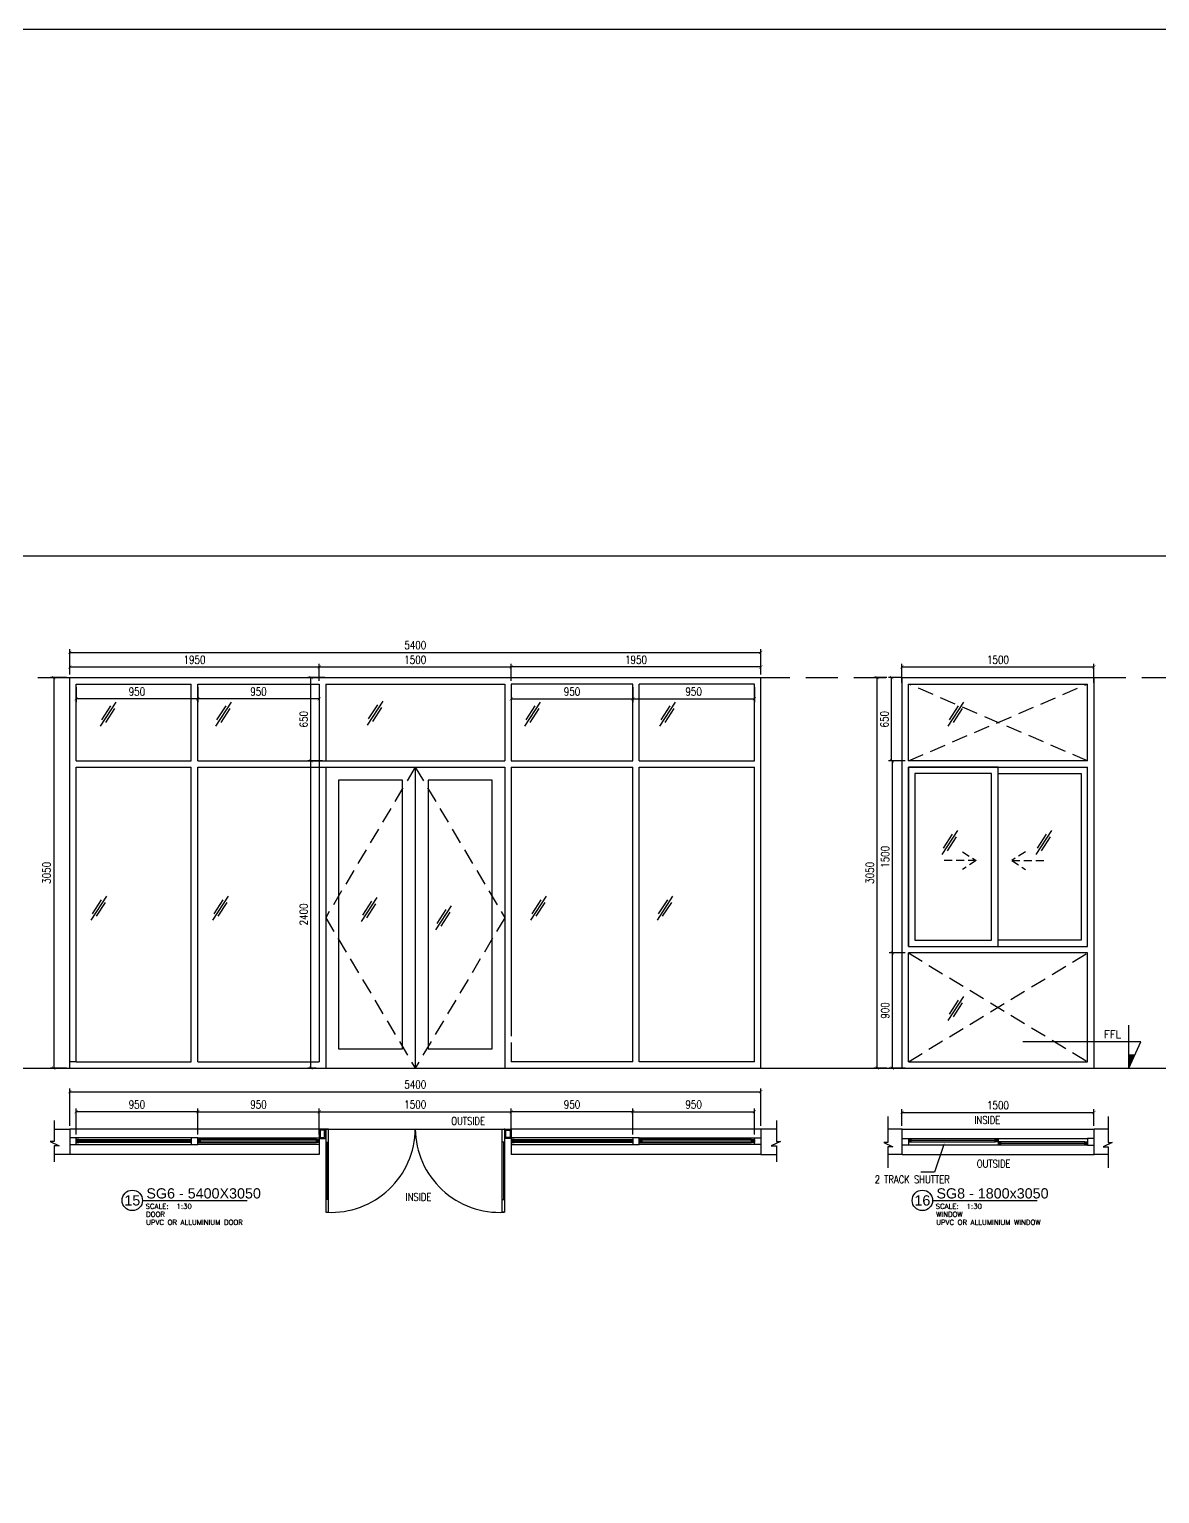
# Model space of a CAD drawing. Extents: x -32840 to 422982, y 280745 to 888746.
# Drawn here: x 387081 to 395914, y 414700 to 426137 of the extents above; entities that cross this region are included whole.
import ezdxf
from ezdxf import colors
from ezdxf.entities.mleader import LeaderData, LeaderLine
from ezdxf.enums import TextEntityAlignment as Align
from ezdxf.math import Vec2, Vec3

# ---------------------------------------------------------------- set-up
doc = ezdxf.new("R2010")
doc.units = 0
doc.header["$LTSCALE"] = 1000
doc.header["$PDMODE"] = 3
for name, pattern in [('CONTINOUS', [0]), ('HIDDEN', [0.375, 0.25, -0.125]), ('HIDDEN2', [0.1875, 0.125, -0.0625])]:
    doc.linetypes.add(name, pattern=pattern)
doc.layers.get('Defpoints').update_dxf_attribs({"linetype": 'HIDDEN'})
for name, color, linetype in [('A-Dim det', 3, 'Continuous'), ('A-DOOR', 1, 'Continuous'), ('A-FL-Drop', 3, 'Continuous'), ('A-Frame', 32, 'Continuous'), ('A-Glass', 140, 'Continuous'), ('A-HAT', 8, 'Continuous'), ('A-HATCH', 8, 'Continuous'), ('A-RD', 6, 'Continuous'), ('A-Tag LVl', 2, 'Continuous'), ('A-WALL', 7, 'CONTINOUS'), ('a-win', 1, 'Continuous')]:
    doc.layers.add(name, color=color, linetype=linetype)
doc.styles.add('Arial', font='arial.ttf')
doc.styles.add('ROMANS', font='romans.shx', dxfattribs={"width": 0.8})
doc.styles.get("Standard").update_dxf_attribs({"font": 'arial.ttf'})
doc.dimstyles.new('A-Det', dxfattribs={"dimscale": 25, "dimtxt": 2.5, "dimasz": 1, "dimexe": 1, "dimexo": 1, "dimgap": 1, "dimtad": 1, "dimdec": 0, "dimlfac": -0.01, "dimzin": 3, "dimdsep": 46, "dimtxsty": 'ROMANS', "dimblk": 'ARCHTICK', "dimcen": 1, "dimclrd": 256, "dimclre": 256, "dimclrt": 6, "dimadec": 0, "dimazin": 0, "dimtfac": 1, "dimtdec": 0, "dimtix": 1, "dimtmove": 1, "dimatfit": 3, "dimfxl": 1, "dimfrac": 2, "dimtolj": 1, "dimtzin": 3, "dimarcsym": 0})

# ---------------------------------------------------------------- blocks, each defined once
blk = doc.blocks.new('1500 DOUBLE GLAZING')
for p, q in [((71, 550), (52, 550)), ((1429, 550), (1448, 550)), ((52, 102), (71, 102)), ((1448, 102), (1429, 102))]:
    blk.add_line(p, q)
at = {"color": 8}
for p, q in [((61, 102), (61, 550)), ((1438, 102), (1438, 550))]:
    blk.add_line(p, q, dxfattribs=at)
for points in [[(52, 650), (71, 650), (71, 2), (52, 2)], [(1448, 650), (1429, 650), (1429, 2), (1448, 2)], [(0, 75), (50, 75), (50, 0), (0, 0)], [(8, 67), (42, 67), (42, 8), (8, 8)], [(1500, 75), (1450, 75), (1450, 0), (1500, 0)], [(1492, 67), (1458, 67), (1458, 8), (1492, 8)]]:
    blk.add_lwpolyline(points, close=True)
for centre in [(52, 0), (1448, 0)]:
    blk.add_circle(centre, 2.5)
for centre, radius, start, end in [((92, -7), 658, 0.6017, 93.477), ((1407, -6), 657, 87.2266, 179.4782)]:
    blk.add_arc(centre, radius, start, end, dxfattribs=at)
at = {"layer": 'A-FL-Drop'}
blk.add_line((1500, 0), (0, 0), dxfattribs=at)
blk = doc.blocks.new('_ArchTick')
at = {"color": 0, "linetype": 'ByBlock', "const_width": 0.15}
blk.add_lwpolyline([(-0.5, -0.5), (0.5, 0.5)], dxfattribs=at)
blk = doc.blocks.new('*D325')
at = {"layer": 'A-Dim det', "lineweight": -2, "transparency": 16777216}
for p, q in [((387397, 421099), (387397, 421182)), ((387397, 421157), (389347, 421157)), ((389347, 421049), (389347, 421182))]:
    blk.add_line(p, q, dxfattribs=at)
at = {"layer": 'Defpoints', "color": 0, "transparency": 16777216}
for p in [(389347, 421157), (387397, 421074), (389347, 421024)]:
    blk.add_point(p, dxfattribs=at)
at = {"layer": 'A-Dim det', "lineweight": -2, "transparency": 16777216, "xscale": 25, "yscale": 25, "zscale": 25, "rotation": 180}
blk.add_blockref('_ArchTick', (387397, 421157), dxfattribs=at)
at = {"layer": 'A-Dim det', "lineweight": -2, "transparency": 16777216, "xscale": 25, "yscale": 25, "zscale": 25}
blk.add_blockref('_ArchTick', (389347, 421157), dxfattribs=at)
at = {"layer": 'A-Dim det', "color": 6, "transparency": 16777216, "insert": (388372, 421213), "char_height": 62.5, "attachment_point": 5, "style": 'ROMANS'}
blk.add_mtext('\\A1;1950', dxfattribs=at)
blk = doc.blocks.new('*D326')
at = {"layer": 'A-Dim det', "lineweight": -2, "transparency": 16777216}
for p, q in [((389347, 421049), (389347, 421182)), ((389347, 421157), (390847, 421157)), ((390847, 421049), (390847, 421182))]:
    blk.add_line(p, q, dxfattribs=at)
at = {"layer": 'Defpoints', "color": 0, "transparency": 16777216}
for p in [(390847, 421157), (389347, 421024), (390847, 421024)]:
    blk.add_point(p, dxfattribs=at)
at = {"layer": 'A-Dim det', "lineweight": -2, "transparency": 16777216, "xscale": 25, "yscale": 25, "zscale": 25, "rotation": 180}
blk.add_blockref('_ArchTick', (389347, 421157), dxfattribs=at)
at = {"layer": 'A-Dim det', "lineweight": -2, "transparency": 16777216, "xscale": 25, "yscale": 25, "zscale": 25}
blk.add_blockref('_ArchTick', (390847, 421157), dxfattribs=at)
at = {"layer": 'A-Dim det', "color": 6, "transparency": 16777216, "insert": (390097, 421213), "char_height": 62.5, "attachment_point": 5, "style": 'ROMANS'}
blk.add_mtext('\\A1;1500', dxfattribs=at)
blk = doc.blocks.new('*D327')
at = {"layer": 'A-Dim det', "lineweight": -2, "transparency": 16777216}
for p, q in [((389372, 420424), (389257, 420424)), ((389282, 418024), (389282, 420424)), ((389322, 418024), (389257, 418024))]:
    blk.add_line(p, q, dxfattribs=at)
at = {"layer": 'Defpoints', "color": 0, "transparency": 16777216}
for p in [(389282, 420424), (389397, 420424), (389347, 418024)]:
    blk.add_point(p, dxfattribs=at)
at = {"layer": 'A-Dim det', "lineweight": -2, "transparency": 16777216, "xscale": 25, "yscale": 25, "zscale": 25}
for p, rotation in [((389282, 420424), 90), ((389282, 418024), 270)]:
    blk.add_blockref('_ArchTick', p, dxfattribs=dict(at, rotation=rotation))
at = {"layer": 'A-Dim det', "color": 6, "transparency": 16777216, "insert": (389225, 419224), "char_height": 62.5, "attachment_point": 5, "rotation": 90, "style": 'ROMANS'}
blk.add_mtext('\\A1;2400', dxfattribs=at)
blk = doc.blocks.new('*D328')
at = {"layer": 'A-Dim det', "lineweight": -2, "transparency": 16777216}
for p, q in [((387397, 421099), (387397, 421296)), ((387397, 421271), (392797, 421271)), ((392797, 421099), (392797, 421296))]:
    blk.add_line(p, q, dxfattribs=at)
at = {"layer": 'Defpoints', "color": 0, "transparency": 16777216}
for p in [(392797, 421271), (387397, 421074), (392797, 421074)]:
    blk.add_point(p, dxfattribs=at)
at = {"layer": 'A-Dim det', "lineweight": -2, "transparency": 16777216, "xscale": 25, "yscale": 25, "zscale": 25, "rotation": 180}
blk.add_blockref('_ArchTick', (387397, 421271), dxfattribs=at)
at = {"layer": 'A-Dim det', "lineweight": -2, "transparency": 16777216, "xscale": 25, "yscale": 25, "zscale": 25}
blk.add_blockref('_ArchTick', (392797, 421271), dxfattribs=at)
at = {"layer": 'A-Dim det', "color": 6, "transparency": 16777216, "insert": (390097, 421327), "char_height": 62.5, "attachment_point": 5, "style": 'ROMANS'}
blk.add_mtext('\\A1;5400', dxfattribs=at)
blk = doc.blocks.new('*D329')
at = {"layer": 'A-Dim det', "lineweight": -2, "transparency": 16777216}
for p, q in [((389347, 417520), (389347, 417708)), ((389347, 417683), (390847, 417683)), ((390847, 417520), (390847, 417708))]:
    blk.add_line(p, q, dxfattribs=at)
at = {"layer": 'Defpoints', "color": 0, "transparency": 16777216}
for p in [(390847, 417683), (389347, 417495), (390847, 417495)]:
    blk.add_point(p, dxfattribs=at)
at = {"layer": 'A-Dim det', "lineweight": -2, "transparency": 16777216, "xscale": 25, "yscale": 25, "zscale": 25, "rotation": 180}
blk.add_blockref('_ArchTick', (389347, 417683), dxfattribs=at)
at = {"layer": 'A-Dim det', "lineweight": -2, "transparency": 16777216, "xscale": 25, "yscale": 25, "zscale": 25}
blk.add_blockref('_ArchTick', (390847, 417683), dxfattribs=at)
at = {"layer": 'A-Dim det', "color": 6, "transparency": 16777216, "insert": (390097, 417740), "char_height": 62.5, "attachment_point": 5, "style": 'ROMANS'}
blk.add_mtext('\\A1;1500', dxfattribs=at)
blk = doc.blocks.new('*D330')
at = {"layer": 'A-Dim det', "lineweight": -2, "transparency": 16777216}
for p, q in [((387397, 417573), (387397, 417865)), ((387397, 417840), (392797, 417840)), ((392797, 417573), (392797, 417865))]:
    blk.add_line(p, q, dxfattribs=at)
at = {"layer": 'Defpoints', "color": 0, "transparency": 16777216}
for p in [(392797, 417840), (387397, 417548), (392797, 417548)]:
    blk.add_point(p, dxfattribs=at)
at = {"layer": 'A-Dim det', "lineweight": -2, "transparency": 16777216, "xscale": 25, "yscale": 25, "zscale": 25, "rotation": 180}
blk.add_blockref('_ArchTick', (387397, 417840), dxfattribs=at)
at = {"layer": 'A-Dim det', "lineweight": -2, "transparency": 16777216, "xscale": 25, "yscale": 25, "zscale": 25}
blk.add_blockref('_ArchTick', (392797, 417840), dxfattribs=at)
at = {"layer": 'A-Dim det', "color": 6, "transparency": 16777216, "insert": (390097, 417896), "char_height": 62.5, "attachment_point": 5, "style": 'ROMANS'}
blk.add_mtext('\\A1;5400', dxfattribs=at)
blk = doc.blocks.new('TAG-LABEL')
at = {"linetype": 'Continuous'}
blk.add_line((-65.32, 0), (-24.49, 0), dxfattribs=at)
blk.add_circle((-69.32, 0), 4, dxfattribs=at)
at = {"color": 6, "style": 'ROMANS'}
blk.add_text('SCALE:', height=2, dxfattribs=at).set_placement((-64.13, -3.31))
at = {"color": 6, "style": 'Arial'}
blk.add_attdef('88', text='', height=4, dxfattribs=at).set_placement((-69.32, 0), align=Align.MIDDLE_CENTER)
at = {"color": 6}
for tag, p, height, style in [('LABELNAME', (-63.82, 0.75), 4, 'Arial'), ('DES.LINE.01', (-63.94, -6.44), 2, 'ROMANS'), ('SCALE', (-52.05, -3.31), 2, 'ROMANS'), ('DES.LINE.02', (-63.94, -9.56), 2, 'ROMANS')]:
    blk.add_attdef(tag, p, '', height=height, dxfattribs=dict(at, style=style))
blk = doc.blocks.new('*D331')
at = {"layer": 'A-Dim det', "lineweight": -2, "transparency": 16777216}
for p, q in [((387372, 421074), (387247, 421074)), ((387272, 421074), (387272, 418024)), ((387372, 418024), (387247, 418024))]:
    blk.add_line(p, q, dxfattribs=at)
at = {"layer": 'Defpoints', "color": 0, "transparency": 16777216}
for p in [(387397, 421074), (387272, 418024), (387397, 418024)]:
    blk.add_point(p, dxfattribs=at)
at = {"layer": 'A-Dim det', "lineweight": -2, "transparency": 16777216, "xscale": 25, "yscale": 25, "zscale": 25}
for p, rotation in [((387272, 421074), 90), ((387272, 418024), 270)]:
    blk.add_blockref('_ArchTick', p, dxfattribs=dict(at, rotation=rotation))
at = {"layer": 'A-Dim det', "color": 6, "transparency": 16777216, "insert": (387216, 419549), "char_height": 62.5, "attachment_point": 5, "rotation": 90, "style": 'ROMANS'}
blk.add_mtext('\\A1;3050', dxfattribs=at)
blk = doc.blocks.new('*D332')
at = {"layer": 'A-Dim det', "lineweight": -2, "transparency": 16777216}
for p, q in [((389391, 421074), (389257, 421074)), ((389282, 420424), (389282, 421074)), ((389372, 420424), (389257, 420424))]:
    blk.add_line(p, q, dxfattribs=at)
at = {"layer": 'Defpoints', "color": 0, "transparency": 16777216}
for p in [(389282, 421074), (389416, 421074), (389397, 420424)]:
    blk.add_point(p, dxfattribs=at)
at = {"layer": 'A-Dim det', "lineweight": -2, "transparency": 16777216, "xscale": 25, "yscale": 25, "zscale": 25}
for p, rotation in [((389282, 421074), 90), ((389282, 420424), 270)]:
    blk.add_blockref('_ArchTick', p, dxfattribs=dict(at, rotation=rotation))
at = {"layer": 'A-Dim det', "color": 6, "transparency": 16777216, "insert": (389225, 420749), "char_height": 62.5, "attachment_point": 5, "rotation": 90, "style": 'ROMANS'}
blk.add_mtext('\\A1;650', dxfattribs=at)
blk = doc.blocks.new('GLAZ')
for p, q in [((203, 312), (0, 0)), ((135, 264), (16, 82)), ((187, 230), (69, 48))]:
    blk.add_line(p, q)
blk = doc.blocks.new('*D324')
at = {"layer": 'A-Dim det', "lineweight": -2, "transparency": 16777216}
for p, q in [((391797, 417506), (391797, 417708)), ((391797, 417683), (392747, 417683)), ((392747, 417506), (392747, 417708))]:
    blk.add_line(p, q, dxfattribs=at)
at = {"layer": 'Defpoints', "color": 0, "transparency": 16777216}
for p in [(392747, 417683), (391797, 417481), (392747, 417481)]:
    blk.add_point(p, dxfattribs=at)
at = {"layer": 'A-Dim det', "lineweight": -2, "transparency": 16777216, "xscale": 25, "yscale": 25, "zscale": 25, "rotation": 180}
blk.add_blockref('_ArchTick', (391797, 417683), dxfattribs=at)
at = {"layer": 'A-Dim det', "lineweight": -2, "transparency": 16777216, "xscale": 25, "yscale": 25, "zscale": 25}
blk.add_blockref('_ArchTick', (392747, 417683), dxfattribs=at)
at = {"layer": 'A-Dim det', "color": 6, "transparency": 16777216, "insert": (392272, 417740), "char_height": 62.5, "attachment_point": 5, "style": 'ROMANS'}
blk.add_mtext('\\A1;950', dxfattribs=at)
blk = doc.blocks.new('*D323')
at = {"layer": 'A-Dim det', "lineweight": -2, "transparency": 16777216}
for p, q in [((387447, 417506), (387447, 417708)), ((388397, 417683), (387447, 417683)), ((388397, 417506), (388397, 417708))]:
    blk.add_line(p, q, dxfattribs=at)
at = {"layer": 'Defpoints', "color": 0, "transparency": 16777216}
for p in [(387447, 417683), (387447, 417481), (388397, 417481)]:
    blk.add_point(p, dxfattribs=at)
at = {"layer": 'A-Dim det', "lineweight": -2, "transparency": 16777216, "xscale": 25, "yscale": 25, "zscale": 25, "rotation": 180}
blk.add_blockref('_ArchTick', (387447, 417683), dxfattribs=at)
at = {"layer": 'A-Dim det', "lineweight": -2, "transparency": 16777216, "xscale": 25, "yscale": 25, "zscale": 25}
blk.add_blockref('_ArchTick', (388397, 417683), dxfattribs=at)
at = {"layer": 'A-Dim det', "color": 6, "transparency": 16777216, "insert": (387922, 417740), "char_height": 62.5, "attachment_point": 5, "style": 'ROMANS'}
blk.add_mtext('\\A1;950', dxfattribs=at)
blk = doc.blocks.new('*D318')
at = {"layer": 'A-Dim det', "lineweight": -2, "transparency": 16777216}
for p, q in [((388397, 417506), (388397, 417708)), ((388397, 417683), (389347, 417683)), ((389347, 417506), (389347, 417708))]:
    blk.add_line(p, q, dxfattribs=at)
at = {"layer": 'Defpoints', "color": 0, "transparency": 16777216}
for p in [(389347, 417683), (388397, 417481), (389347, 417481)]:
    blk.add_point(p, dxfattribs=at)
at = {"layer": 'A-Dim det', "lineweight": -2, "transparency": 16777216, "xscale": 25, "yscale": 25, "zscale": 25, "rotation": 180}
blk.add_blockref('_ArchTick', (388397, 417683), dxfattribs=at)
at = {"layer": 'A-Dim det', "lineweight": -2, "transparency": 16777216, "xscale": 25, "yscale": 25, "zscale": 25}
blk.add_blockref('_ArchTick', (389347, 417683), dxfattribs=at)
at = {"layer": 'A-Dim det', "color": 6, "transparency": 16777216, "insert": (388872, 417740), "char_height": 62.5, "attachment_point": 5, "style": 'ROMANS'}
blk.add_mtext('\\A1;950', dxfattribs=at)
blk = doc.blocks.new('*D319')
at = {"layer": 'A-Dim det', "lineweight": -2, "transparency": 16777216}
for p, q in [((390847, 417506), (390847, 417708)), ((391797, 417683), (390847, 417683)), ((391797, 417506), (391797, 417708))]:
    blk.add_line(p, q, dxfattribs=at)
at = {"layer": 'Defpoints', "color": 0, "transparency": 16777216}
for p in [(390847, 417683), (390847, 417481), (391797, 417481)]:
    blk.add_point(p, dxfattribs=at)
at = {"layer": 'A-Dim det', "lineweight": -2, "transparency": 16777216, "xscale": 25, "yscale": 25, "zscale": 25, "rotation": 180}
blk.add_blockref('_ArchTick', (390847, 417683), dxfattribs=at)
at = {"layer": 'A-Dim det', "lineweight": -2, "transparency": 16777216, "xscale": 25, "yscale": 25, "zscale": 25}
blk.add_blockref('_ArchTick', (391797, 417683), dxfattribs=at)
at = {"layer": 'A-Dim det', "color": 6, "transparency": 16777216, "insert": (391322, 417740), "char_height": 62.5, "attachment_point": 5, "style": 'ROMANS'}
blk.add_mtext('\\A1;950', dxfattribs=at)
blk = doc.blocks.new('*D316')
at = {"layer": 'A-Dim det', "lineweight": -2, "transparency": 16777216}
for p, q in [((388397, 420999), (388397, 420883)), ((389347, 420999), (389347, 420883)), ((389347, 420908), (388397, 420908))]:
    blk.add_line(p, q, dxfattribs=at)
at = {"layer": 'Defpoints', "color": 0, "transparency": 16777216}
for p in [(388397, 421024), (389347, 421024), (388397, 420908)]:
    blk.add_point(p, dxfattribs=at)
at = {"layer": 'A-Dim det', "lineweight": -2, "transparency": 16777216, "xscale": 25, "yscale": 25, "zscale": 25, "rotation": 180}
blk.add_blockref('_ArchTick', (388397, 420908), dxfattribs=at)
at = {"layer": 'A-Dim det', "lineweight": -2, "transparency": 16777216, "xscale": 25, "yscale": 25, "zscale": 25}
blk.add_blockref('_ArchTick', (389347, 420908), dxfattribs=at)
at = {"layer": 'A-Dim det', "color": 6, "transparency": 16777216, "insert": (388872, 420965), "char_height": 62.5, "attachment_point": 5, "style": 'ROMANS'}
blk.add_mtext('\\A1;950', dxfattribs=at)
blk = doc.blocks.new('*D317')
at = {"layer": 'A-Dim det', "lineweight": -2, "transparency": 16777216}
for p, q in [((387447, 420999), (387447, 420883)), ((388397, 420999), (388397, 420883)), ((388397, 420908), (387447, 420908))]:
    blk.add_line(p, q, dxfattribs=at)
at = {"layer": 'Defpoints', "color": 0, "transparency": 16777216}
for p in [(387447, 421024), (388397, 421024), (387447, 420908)]:
    blk.add_point(p, dxfattribs=at)
at = {"layer": 'A-Dim det', "lineweight": -2, "transparency": 16777216, "xscale": 25, "yscale": 25, "zscale": 25, "rotation": 180}
blk.add_blockref('_ArchTick', (387447, 420908), dxfattribs=at)
at = {"layer": 'A-Dim det', "lineweight": -2, "transparency": 16777216, "xscale": 25, "yscale": 25, "zscale": 25}
blk.add_blockref('_ArchTick', (388397, 420908), dxfattribs=at)
at = {"layer": 'A-Dim det', "color": 6, "transparency": 16777216, "insert": (387922, 420965), "char_height": 62.5, "attachment_point": 5, "style": 'ROMANS'}
blk.add_mtext('\\A1;950', dxfattribs=at)
blk = doc.blocks.new('*D322')
at = {"layer": 'A-Dim det', "lineweight": -2, "transparency": 16777216}
for p, q in [((390847, 421049), (390847, 421182)), ((392797, 421157), (390847, 421157)), ((392797, 421099), (392797, 421182))]:
    blk.add_line(p, q, dxfattribs=at)
at = {"layer": 'Defpoints', "color": 0, "transparency": 16777216}
for p in [(390847, 421157), (390847, 421024), (392797, 421074)]:
    blk.add_point(p, dxfattribs=at)
at = {"layer": 'A-Dim det', "lineweight": -2, "transparency": 16777216, "xscale": 25, "yscale": 25, "zscale": 25, "rotation": 180}
blk.add_blockref('_ArchTick', (390847, 421157), dxfattribs=at)
at = {"layer": 'A-Dim det', "lineweight": -2, "transparency": 16777216, "xscale": 25, "yscale": 25, "zscale": 25}
blk.add_blockref('_ArchTick', (392797, 421157), dxfattribs=at)
at = {"layer": 'A-Dim det', "color": 6, "transparency": 16777216, "insert": (391822, 421213), "char_height": 62.5, "attachment_point": 5, "style": 'ROMANS'}
blk.add_mtext('\\A1;1950', dxfattribs=at)
blk = doc.blocks.new('*D320')
at = {"layer": 'A-Dim det', "lineweight": -2, "transparency": 16777216}
for p, q in [((390847, 420999), (390847, 420883)), ((391797, 420999), (391797, 420883)), ((390847, 420908), (391797, 420908))]:
    blk.add_line(p, q, dxfattribs=at)
at = {"layer": 'Defpoints', "color": 0, "transparency": 16777216}
for p in [(390847, 421024), (391797, 421024), (391797, 420908)]:
    blk.add_point(p, dxfattribs=at)
at = {"layer": 'A-Dim det', "lineweight": -2, "transparency": 16777216, "xscale": 25, "yscale": 25, "zscale": 25, "rotation": 180}
blk.add_blockref('_ArchTick', (390847, 420908), dxfattribs=at)
at = {"layer": 'A-Dim det', "lineweight": -2, "transparency": 16777216, "xscale": 25, "yscale": 25, "zscale": 25}
blk.add_blockref('_ArchTick', (391797, 420908), dxfattribs=at)
at = {"layer": 'A-Dim det', "color": 6, "transparency": 16777216, "insert": (391322, 420965), "char_height": 62.5, "attachment_point": 5, "style": 'ROMANS'}
blk.add_mtext('\\A1;950', dxfattribs=at)
blk = doc.blocks.new('*D321')
at = {"layer": 'A-Dim det', "lineweight": -2, "transparency": 16777216}
for p, q in [((391797, 420999), (391797, 420883)), ((392747, 420999), (392747, 420883)), ((391797, 420908), (392747, 420908))]:
    blk.add_line(p, q, dxfattribs=at)
at = {"layer": 'Defpoints', "color": 0, "transparency": 16777216}
for p in [(391797, 421024), (392747, 421024), (392747, 420908)]:
    blk.add_point(p, dxfattribs=at)
at = {"layer": 'A-Dim det', "lineweight": -2, "transparency": 16777216, "xscale": 25, "yscale": 25, "zscale": 25, "rotation": 180}
blk.add_blockref('_ArchTick', (391797, 420908), dxfattribs=at)
at = {"layer": 'A-Dim det', "lineweight": -2, "transparency": 16777216, "xscale": 25, "yscale": 25, "zscale": 25}
blk.add_blockref('_ArchTick', (392747, 420908), dxfattribs=at)
at = {"layer": 'A-Dim det', "color": 6, "transparency": 16777216, "insert": (392272, 420965), "char_height": 62.5, "attachment_point": 5, "style": 'ROMANS'}
blk.add_mtext('\\A1;950', dxfattribs=at)
blk = doc.blocks.new('*D333')
at = {"layer": 'A-Dim det', "lineweight": -2, "transparency": 16777216}
for p, q in [((393900, 417573), (393900, 417703)), ((393900, 417678), (395400, 417678)), ((395400, 417573), (395400, 417703))]:
    blk.add_line(p, q, dxfattribs=at)
at = {"layer": 'Defpoints', "color": 0, "transparency": 16777216}
for p in [(395400, 417678), (393900, 417548), (395400, 417548)]:
    blk.add_point(p, dxfattribs=at)
at = {"layer": 'A-Dim det', "lineweight": -2, "transparency": 16777216, "xscale": 25, "yscale": 25, "zscale": 25, "rotation": 180}
blk.add_blockref('_ArchTick', (393900, 417678), dxfattribs=at)
at = {"layer": 'A-Dim det', "lineweight": -2, "transparency": 16777216, "xscale": 25, "yscale": 25, "zscale": 25}
blk.add_blockref('_ArchTick', (395400, 417678), dxfattribs=at)
at = {"layer": 'A-Dim det', "color": 6, "transparency": 16777216, "insert": (394650, 417734), "char_height": 62.5, "attachment_point": 5, "style": 'ROMANS'}
blk.add_mtext('\\A1;1500', dxfattribs=at)
blk = doc.blocks.new('*D334')
at = {"layer": 'A-Dim det', "lineweight": -2, "transparency": 16777216}
for p, q in [((393782, 421074), (393681, 421074)), ((393706, 418024), (393706, 421074)), ((393782, 418024), (393681, 418024))]:
    blk.add_line(p, q, dxfattribs=at)
at = {"layer": 'Defpoints', "color": 0, "transparency": 16777216}
for p in [(393706, 421074), (393807, 421074), (393807, 418024)]:
    blk.add_point(p, dxfattribs=at)
at = {"layer": 'A-Dim det', "lineweight": -2, "transparency": 16777216, "xscale": 25, "yscale": 25, "zscale": 25}
for p, rotation in [((393706, 421074), 90), ((393706, 418024), 270)]:
    blk.add_blockref('_ArchTick', p, dxfattribs=dict(at, rotation=rotation))
at = {"layer": 'A-Dim det', "color": 6, "transparency": 16777216, "insert": (393649, 419549), "char_height": 62.5, "attachment_point": 5, "rotation": 90, "style": 'ROMANS'}
blk.add_mtext('\\A1;3050', dxfattribs=at)
blk = doc.blocks.new('*D335')
at = {"layer": 'A-Dim det', "lineweight": -2, "transparency": 16777216}
for p, q in [((393924, 418924), (393800, 418924)), ((393825, 418024), (393825, 418924)), ((393924, 418024), (393800, 418024))]:
    blk.add_line(p, q, dxfattribs=at)
at = {"layer": 'Defpoints', "color": 0, "transparency": 16777216}
for p in [(393825, 418924), (393949, 418924, -12094), (393949, 418024)]:
    blk.add_point(p, dxfattribs=at)
at = {"layer": 'A-Dim det', "lineweight": -2, "transparency": 16777216, "xscale": 25, "yscale": 25, "zscale": 25}
for p, rotation in [((393825, 418924), 90), ((393825, 418024), 270)]:
    blk.add_blockref('_ArchTick', p, dxfattribs=dict(at, rotation=rotation))
at = {"layer": 'A-Dim det', "color": 6, "transparency": 16777216, "insert": (393768, 418474), "char_height": 62.5, "attachment_point": 5, "rotation": 90, "style": 'ROMANS'}
blk.add_mtext('\\A1;900', dxfattribs=at)
blk = doc.blocks.new('*D336')
at = {"layer": 'A-Dim det', "lineweight": -2, "transparency": 16777216}
for p, q in [((393900, 421034), (393900, 421182)), ((393900, 421157), (395400, 421157)), ((395400, 421034), (395400, 421182))]:
    blk.add_line(p, q, dxfattribs=at)
at = {"layer": 'Defpoints', "color": 0, "transparency": 16777216}
for p in [(395400, 421157), (393900, 421009, -12094), (395400, 421009)]:
    blk.add_point(p, dxfattribs=at)
at = {"layer": 'A-Dim det', "lineweight": -2, "transparency": 16777216, "xscale": 25, "yscale": 25, "zscale": 25, "rotation": 180}
blk.add_blockref('_ArchTick', (393900, 421157), dxfattribs=at)
at = {"layer": 'A-Dim det', "lineweight": -2, "transparency": 16777216, "xscale": 25, "yscale": 25, "zscale": 25}
blk.add_blockref('_ArchTick', (395400, 421157), dxfattribs=at)
at = {"layer": 'A-Dim det', "color": 6, "transparency": 16777216, "insert": (394650, 421213), "char_height": 62.5, "attachment_point": 5, "style": 'ROMANS'}
blk.add_mtext('\\A1;1500', dxfattribs=at)
blk = doc.blocks.new('*D337')
at = {"layer": 'A-Dim det', "lineweight": -2, "transparency": 16777216}
for p, q in [((393893, 421074), (393794, 421074)), ((393819, 420424), (393819, 421074)), ((393893, 420424), (393794, 420424))]:
    blk.add_line(p, q, dxfattribs=at)
at = {"layer": 'Defpoints', "color": 0, "transparency": 16777216}
for p in [(393819, 421074), (393918, 421074, 1099), (393918, 420424, -6047)]:
    blk.add_point(p, dxfattribs=at)
at = {"layer": 'A-Dim det', "lineweight": -2, "transparency": 16777216, "xscale": 25, "yscale": 25, "zscale": 25}
for p, rotation in [((393819, 421074), 90), ((393819, 420424), 270)]:
    blk.add_blockref('_ArchTick', p, dxfattribs=dict(at, rotation=rotation))
at = {"layer": 'A-Dim det', "color": 6, "transparency": 16777216, "insert": (393763, 420749), "char_height": 62.5, "attachment_point": 5, "rotation": 90, "style": 'ROMANS'}
blk.add_mtext('\\A1;650', dxfattribs=at)
blk = doc.blocks.new('*D338')
at = {"layer": 'A-Dim det', "lineweight": -2, "transparency": 16777216}
for p, q in [((393925, 420424), (393800, 420424)), ((393825, 418924), (393825, 420424)), ((393924, 418924), (393800, 418924))]:
    blk.add_line(p, q, dxfattribs=at)
at = {"layer": 'Defpoints', "color": 0, "transparency": 16777216}
for p in [(393825, 420424), (393950, 420424, 6047), (393949, 418924, -12094)]:
    blk.add_point(p, dxfattribs=at)
at = {"layer": 'A-Dim det', "lineweight": -2, "transparency": 16777216, "xscale": 25, "yscale": 25, "zscale": 25}
for p, rotation in [((393825, 420424), 90), ((393825, 418924), 270)]:
    blk.add_blockref('_ArchTick', p, dxfattribs=dict(at, rotation=rotation))
at = {"layer": 'A-Dim det', "color": 6, "transparency": 16777216, "insert": (393768, 419674), "char_height": 62.5, "attachment_point": 5, "rotation": 90, "style": 'ROMANS'}
blk.add_mtext('\\A1;1500', dxfattribs=at)
blk = doc.blocks.new('TAG-LVL-SEC')
blk.add_hatch(color=256).paths.add_polyline_path([(0, 3.42), (-1.53, 3.42), (0, 0)])
for p, q in [((0, 0), (0, 11.17)), ((0, 0), (-3.06, 6.83)), ((-3.06, 6.83), (27.63, 6.83)), ((-1.53, 3.42), (0, 3.42))]:
    blk.add_line(p, q)
at = {"color": 6, "style": 'ROMANS'}
for tag, p in [('LEVEL', (1.61, 7.76)), ('LEVELTAG', (1.44, 3.9))]:
    blk.add_attdef(tag, p, '', height=2, dxfattribs=at)

msp = doc.modelspace()

# ---------------------------------------------------------------- linework, layer by layer
msp.add_lwpolyline([(316695.9, 426137), (422982.3, 426137), (422982.3, 403263.5), (316695.9, 403263.5)], close=True)
at = {"layer": 'A-DOOR'}
for p, q in [((387397, 421073.8), (392797, 421073.8)), ((387397, 418023.8), (387397, 421073.8)), ((387447, 421023.8), (388347, 421023.8)), ((387447, 420423.8), (387447, 421023.8)), ((388347, 420423.8), (388347, 421023.8)), ((388397, 420423.8), (388397, 421023.8)), ((388397, 421023.8), (389347, 421023.8)), ((389347, 421023.8), (389347, 418073.8)), ((389397, 421023.8), (390797, 421023.8)), ((389397, 421023.8), (389397, 420423.8)), ((390797, 421023.8), (390797, 420423.8)), ((390847, 421023.8), (390847, 420423.8)), ((391797, 421023.8), (390847, 421023.8)), ((391797, 420423.8), (391797, 421023.8)), ((391847, 420423.8), (391847, 421023.8)), ((392747, 421023.8), (391847, 421023.8)), ((392747, 420423.8), (392747, 421023.8)), ((392797, 418023.8), (392797, 421073.8)), ((387447, 420423.8), (388347, 420423.8)), ((388397, 420423.8), (390797, 420423.8)), ((390847, 420423.8), (391797, 420423.8)), ((391847, 420423.8), (392747, 420423.8)), ((387447, 420373.8), (388347, 420373.8)), ((387447, 418073.8), (387447, 420373.8)), ((388347, 418073.8), (388347, 420373.8)), ((388397, 418073.8), (388397, 420373.8)), ((388397, 420373.8), (390797, 420373.8)), ((389397, 420373.8), (389397, 418023.8)), ((390097, 420373.8), (390097, 418023.8)), ((390797, 420373.8), (390797, 418023.8)), ((390847, 420373.8), (390847, 418273.8)), ((390847, 420373.8), (391797, 420373.8)), ((391797, 418073.8), (391797, 420373.8)), ((391847, 420373.8), (392747, 420373.8)), ((391847, 418073.8), (391847, 420373.8)), ((392747, 418073.8), (392747, 420373.8)), ((390847, 418223.8), (390847, 418073.8)), ((387447, 418073.8), (387397, 418073.8)), ((387397, 418023.8), (389347, 418023.8)), ((387447, 418073.8), (388347, 418073.8)), ((388397, 418073.8), (389347, 418073.8)), ((391797, 418073.8), (390847, 418073.8)), ((392747, 418073.8), (391847, 418073.8)), ((389347, 417548.3), (387397, 417548.3)), ((389347, 417548.3), (389347, 417348.3)), ((392797, 417548.3), (390847, 417548.3)), ((390847, 417548.3), (390847, 417348.3)), ((389347, 417348.3), (387397, 417348.3)), ((392797, 417348.3), (390847, 417348.3))]:
    msp.add_line(p, q, dxfattribs=at)
at = {"layer": 'A-DOOR', "color": 8}
for points in [[(389497, 420273.8), (389497, 418173.8), (389997, 418173.8), (389997, 420273.8)], [(390697, 418173.8), (390697, 420273.8), (390197, 420273.8), (390197, 418173.8)]]:
    msp.add_lwpolyline(points, close=True, dxfattribs=at)
at = {"layer": 'A-FL-Drop'}
for p, q in [((393900.4, 417548.3), (395400.4, 417548.3)), ((393900.4, 417348.3), (395400.4, 417348.3))]:
    msp.add_line(p, q, dxfattribs=at)
at = {"layer": 'A-Frame', "color": 8}
for p, q in [((388347, 417480.8), (387447, 417480.8)), ((388397, 417480.8), (389347, 417480.8)), ((391797, 417480.8), (390847, 417480.8)), ((391847, 417480.8), (392747, 417480.8)), ((393950.4, 417474.6), (395350.4, 417474.6)), ((387447, 417428.3), (388347, 417428.3)), ((389347, 417428.3), (388397, 417428.3)), ((390847, 417428.3), (391797, 417428.3)), ((392747, 417428.3), (391847, 417428.3)), ((395350.4, 417422.1), (393950.4, 417422.1))]:
    msp.add_line(p, q, dxfattribs=at)
at = {"layer": 'A-Frame', "color": 1}
for p, q in [((387469.5, 417465.8), (388324.5, 417465.8)), ((388324.5, 417443.3), (387469.5, 417443.3)), ((389324.5, 417465.8), (388419.5, 417465.8)), ((388419.5, 417443.3), (389324.5, 417443.3)), ((390869.5, 417465.8), (391774.5, 417465.8)), ((391774.5, 417443.3), (390869.5, 417443.3)), ((392724.5, 417465.8), (391869.5, 417465.8)), ((391869.5, 417443.3), (392724.5, 417443.3)), ((394627.9, 417470.8), (393972.9, 417470.8)), ((393972.9, 417448.3), (394627.9, 417448.3)), ((395327.9, 417448.3), (394672.9, 417448.3)), ((394672.9, 417425.8), (395327.9, 417425.8))]:
    msp.add_line(p, q, dxfattribs=at)
at = {"layer": 'A-Frame'}
for points in [[(387397, 417428.3), (387447, 417428.3), (387447, 417480.8), (387397, 417480.8)], [(388347, 417428.3), (388397, 417428.3), (388397, 417480.8), (388347, 417480.8)], [(391797, 417428.3), (391847, 417428.3), (391847, 417480.8), (391797, 417480.8)], [(392797, 417428.3), (392747, 417428.3), (392747, 417480.8), (392797, 417480.8)], [(393950.4, 417422.1), (393900.4, 417422.1), (393900.4, 417474.6), (393950.4, 417474.6)], [(395350.4, 417422.1), (395400.4, 417422.1), (395400.4, 417474.6), (395350.4, 417474.6)]]:
    msp.add_lwpolyline(points, close=True, dxfattribs=at)
for points in [[(387469.5, 417448.3), (387449.5, 417448.3), (387449.5, 417460.8), (387469.5, 417460.8), (387469.5, 417465.8), (387447, 417465.8), (387447, 417443.3), (387469.5, 417443.3), (387469.5, 417448.3)], [(388324.5, 417448.3), (388344.5, 417448.3), (388344.5, 417460.8), (388324.5, 417460.8), (388324.5, 417465.8), (388347, 417465.8), (388347, 417443.3), (388324.5, 417443.3), (388324.5, 417448.3)], [(388419.5, 417448.3), (388399.5, 417448.3), (388399.5, 417460.8), (388419.5, 417460.8), (388419.5, 417465.8), (388397, 417465.8), (388397, 417443.3), (388419.5, 417443.3), (388419.5, 417448.3)], [(389324.5, 417448.3), (389344.5, 417448.3), (389344.5, 417460.8), (389324.5, 417460.8), (389324.5, 417465.8), (389347, 417465.8), (389347, 417443.3), (389324.5, 417443.3), (389324.5, 417448.3)], [(390869.5, 417448.3), (390849.5, 417448.3), (390849.5, 417460.8), (390869.5, 417460.8), (390869.5, 417465.8), (390847, 417465.8), (390847, 417443.3), (390869.5, 417443.3), (390869.5, 417448.3)], [(391774.5, 417448.3), (391794.5, 417448.3), (391794.5, 417460.8), (391774.5, 417460.8), (391774.5, 417465.8), (391797, 417465.8), (391797, 417443.3), (391774.5, 417443.3), (391774.5, 417448.3)], [(391869.5, 417448.3), (391849.5, 417448.3), (391849.5, 417460.8), (391869.5, 417460.8), (391869.5, 417465.8), (391847, 417465.8), (391847, 417443.3), (391869.5, 417443.3), (391869.5, 417448.3)], [(392724.5, 417448.3), (392744.5, 417448.3), (392744.5, 417460.8), (392724.5, 417460.8), (392724.5, 417465.8), (392747, 417465.8), (392747, 417443.3), (392724.5, 417443.3), (392724.5, 417448.3)], [(393972.9, 417453.3), (393952.9, 417453.3), (393952.9, 417465.8), (393972.9, 417465.8), (393972.9, 417470.8), (393950.4, 417470.8), (393950.4, 417448.3), (393972.9, 417448.3), (393972.9, 417453.3)], [(394627.9, 417453.3), (394647.9, 417453.3), (394647.9, 417465.8), (394627.9, 417465.8), (394627.9, 417470.8), (394650.4, 417470.8), (394650.4, 417448.3), (394627.9, 417448.3), (394627.9, 417453.3)], [(394672.9, 417430.8), (394652.9, 417430.8), (394652.9, 417443.3), (394672.9, 417443.3), (394672.9, 417448.3), (394650.4, 417448.3), (394650.4, 417425.8), (394672.9, 417425.8), (394672.9, 417430.8)], [(395327.9, 417430.8), (395347.9, 417430.8), (395347.9, 417443.3), (395327.9, 417443.3), (395327.9, 417448.3), (395350.4, 417448.3), (395350.4, 417425.8), (395327.9, 417425.8), (395327.9, 417430.8)]]:
    msp.add_lwpolyline(points, dxfattribs=at)
at = {"layer": 'A-Glass'}
for points in [[(388339.5, 417456.6), (387454.5, 417456.6), (387454.5, 417452.6), (388339.5, 417452.6)], [(388404.5, 417456.6), (389339.5, 417456.6), (389339.5, 417452.6), (388404.5, 417452.6)], [(391789.5, 417456.6), (390854.5, 417456.6), (390854.5, 417452.6), (391789.5, 417452.6)], [(391854.5, 417456.6), (392739.5, 417456.6), (392739.5, 417452.6), (391854.5, 417452.6)], [(393957.9, 417457.6), (393957.9, 417461.6), (394642.9, 417461.6), (394642.9, 417457.6), (393957.9, 417457.6)], [(394657.9, 417435.1), (394657.9, 417439.1), (395342.9, 417439.1), (395342.9, 417435.1), (394657.9, 417435.1)]]:
    msp.add_lwpolyline(points, close=True, dxfattribs=at)
at = {"layer": 'A-HAT'}
for points in [[(387275.3, 417615.6), (387275.3, 417450.1), (387243.6, 417450.1), (387315.4, 417418.2), (387275.3, 417418.2), (387275.3, 417291.8)], [(392918.6, 417615.6), (392918.6, 417450.1), (392950.4, 417450.1), (392878.6, 417418.2), (392918.6, 417418.2), (392918.6, 417291.8)], [(393789.5, 417647.1), (393789.5, 417442.2), (393757.7, 417442.2), (393829.5, 417410.3), (393789.5, 417410.3), (393789.5, 417244)], [(395511.4, 417647.1), (395511.4, 417442.2), (395543.1, 417442.2), (395471.4, 417410.3), (395511.4, 417410.3), (395511.4, 417244)]]:
    msp.add_lwpolyline(points, dxfattribs=at)
at = {"layer": 'A-HATCH', "linetype": 'HIDDEN2'}
for p, q in [((395350.4, 420423.8, 6046.8), (393950.4, 421023.8)), ((393950.4, 420423.8, 6046.8), (395350.4, 421023.8)), ((393950.4, 418923.8), (395350.4, 418073.8)), ((393950.4, 418073.8), (395350.4, 418923.8))]:
    msp.add_line(p, q, dxfattribs=at)
at = {"layer": 'A-HATCH', "linetype": 'HIDDEN2', "ltscale": 0.5}
for p, q in [((394479.1, 419644.7), (394212.6, 419644.7)), ((394757.3, 419644.7), (395023.8, 419644.7))]:
    msp.add_line(p, q, dxfattribs=at)
at = {"layer": 'A-HATCH', "linetype": 'HIDDEN2'}
for points in [[(390097, 420373.8), (389397, 419198.8), (390097, 418023.8)], [(390097, 420373.8), (390797, 419198.8), (390097, 418023.8)]]:
    msp.add_lwpolyline(points, dxfattribs=at)
at = {"layer": 'A-HATCH', "linetype": 'HIDDEN2', "ltscale": 0.5}
for points in [[(394372.3, 419713.5), (394479.1, 419644.7), (394372.3, 419575.9)], [(394864.1, 419713.5), (394757.3, 419644.7), (394864.1, 419575.9)]]:
    msp.add_lwpolyline(points, dxfattribs=at)
at = {"layer": 'A-WALL'}
for p, q in [((348669.1, 422023.8), (402265.7, 422023.8)), ((335642.9, 418023.8), (400304, 418023.8)), ((387275.3, 417548.3), (387397, 417548.3)), ((387397, 417548.3), (387397, 417348.3)), ((392797, 417548.3), (392797, 417348.3)), ((392918.6, 417548.3), (392797, 417548.3)), ((393900.4, 417548.3), (393789.5, 417548.3)), ((393900.4, 417348.3), (393900.4, 417548.3)), ((395511.4, 417548.3), (395400.4, 417548.3)), ((395400.4, 417348.3), (395400.4, 417548.3)), ((387397, 417348.3), (387275.3, 417348.3)), ((392797, 417348.3), (392918.6, 417348.3)), ((393900.4, 417348.3), (393789.5, 417348.3)), ((395511.4, 417348.3), (395400.4, 417348.3))]:
    msp.add_line(p, q, dxfattribs=at)
at = {"layer": 'A-WALL', "linetype": 'HIDDEN'}
msp.add_line((349273.8, 421073.8), (402265.7, 421073.8), dxfattribs=at)
at = {"layer": 'a-win'}
for p, q in [((393900.4, 418023.8), (393900.4, 421073.8)), ((393900.4, 421073.8), (395400.4, 421073.8)), ((393950.4, 420423.8, 6046.8), (393950.4, 421023.8)), ((393950.4, 421023.8), (395350.4, 421023.8)), ((395350.4, 420423.8, 6046.8), (395350.4, 421023.8)), ((395400.4, 418023.8), (395400.4, 421073.8)), ((395350.4, 420423.8), (393950.4, 420423.8)), ((393950.4, 418973.8, -6046.8), (393950.4, 420373.8)), ((393950.4, 420373.8), (395350.4, 420373.8)), ((395350.4, 418973.8, -6046.8), (395350.4, 420373.8)), ((393950.4, 418973.8, -6046.8), (395350.4, 418973.8, -6046.8)), ((393950.4, 418073.8), (393950.4, 418923.8)), ((395350.4, 418923.8, -6046.8), (393950.4, 418923.8, -6046.8)), ((395350.4, 418073.8), (395350.4, 418923.8)), ((393900.4, 418023.8), (395400.4, 418023.8)), ((393950.4, 418073.8), (395350.4, 418073.8))]:
    msp.add_line(p, q, dxfattribs=at)
msp.add_lwpolyline([(394650.4, 420373.8), (393950.4, 420373.8), (393950.4, 418973.8), (394650.4, 418973.8)], close=True, dxfattribs=at)
at = {"layer": 'a-win', "color": 8}
for points in [[(394600.4, 420323.8), (394000.4, 420323.8), (394000.4, 419023.8), (394600.4, 419023.8)], [(394650.4, 420323.8), (395300.4, 420323.8), (395300.4, 419023.8), (394650.4, 419023.8)]]:
    msp.add_lwpolyline(points, close=True, dxfattribs=at)

# ---------------------------------------------------------------- block references
at = {"layer": 'A-DOOR', "rotation": 180}
msp.add_blockref('1500 DOUBLE GLAZING', (390847, 417548.3), dxfattribs=at)
at = {"layer": 'A-HAT', "xscale": 0.6, "yscale": 0.6, "zscale": 0.6}
for p in [(387635.5, 420694.2), (388535.5, 420694.2), (389720.5, 420702.9), (390950.9, 420694.2), (392005.5, 420694.2), (394258.8, 420694.2), (394211.4, 419692.3), (394945.9, 419692.3), (387563, 419180.7), (388513, 419180.7), (389674.5, 419169.4), (390256.1, 419103.3), (390997.7, 419180.7), (391986, 419180.7), (394258.8, 418395.7)]:
    msp.add_blockref('GLAZ', p, dxfattribs=at)
at = {"layer": 'A-Tag LVl'}
ref = msp.add_blockref('TAG-LVL-SEC', (395673.4, 418023.8), dxfattribs=dict(at, xscale=-30, yscale=30, zscale=30))
ref.add_attrib('LEVEL', 'FFL', dxfattribs={"layer": '0', "color": 6, "height": 60, "style": 'ROMANS'}).set_placement((395613.2, 418256.7), align=Align.RIGHT)
at = {"layer": 'A-Tag LVl', "xscale": 20, "yscale": 20, "zscale": 20}
for p, values in [((389272.4, 416990.9), {'88': '15', 'LABELNAME': 'SG6 - 5400X3050', 'SCALE': '1:30', 'DES.LINE.01': 'DOOR', 'DES.LINE.02': 'UPVC OR ALLUMINIUM DOOR'}), ((395445.8, 416990.9), {'88': '16', 'LABELNAME': 'SG8 - 1800x3050', 'SCALE': '1:30', 'DES.LINE.01': 'WINDOW', 'DES.LINE.02': 'UPVC OR ALLUMINIUM WINDOW'})]:
    msp.add_blockref('TAG-LABEL', p, dxfattribs=at).add_auto_attribs(values)

# ---------------------------------------------------------------- texts
at = {"layer": 'A-RD', "style": 'ROMANS', "width": 0.8}
for s, p in [('OUTSIDE', (390510, 417611.1)), ('INSIDE', (394566.8, 417618.2)), ('OUTSIDE', (394616.4, 417276.8)), ('2 TRACK SHUTTER', (393980.2, 417154.8)), ('INSIDE', (390122.3, 417017.8))]:
    msp.add_text(s, height=60, dxfattribs=at).set_placement(p, align=Align.MIDDLE_CENTER)

# ---------------------------------------------------------------- dimensions: what is measured, and where the dimension line sits
at = {"layer": 'A-Dim det'}
for base, p1, p2, picture, middle in [((392797, 421270.5), (387397, 421073.8), (392797, 421073.8), '*D328', (390097, 421326.8)), ((389346.9885205, 421156.8836937), (387396.9885205, 421073.8203553), (389346.9885205, 421023.8203553), '*D325', (388371.9885205, 421213.1336937)), ((390847, 421156.9), (389347, 421023.8), (390847, 421023.8), '*D326', (390097, 421213.1)), ((395400.4, 421156.9), (393900.4, 421009.3, -12093.6), (395400.4, 421009.3), '*D336', (394650.4, 421213.1)), ((387446.9885, 420908.2945), (388396.9885, 421023.8204), (387446.9885, 421023.8204), '*D317', (387921.9885, 420964.5445)), ((388396.9885, 420908.2945), (389346.9885, 421023.8204), (388396.9885, 421023.8204), '*D316', (388871.9885, 420964.5445)), ((392797, 417839.8), (387397, 417548.3), (392797, 417548.3), '*D330', (390097, 417896)), ((389346.9884671, 417683.4471414), (388396.9884669, 417480.8008739), (389346.9884671, 417480.8008739), '*D318', (388871.988467, 417739.6971414)), ((390847, 417683.4), (389347, 417494.8), (390847, 417494.8), '*D329', (390097, 417739.7)), ((392746.98847, 417683.44714), (391796.98849, 417480.80078), (392746.98847, 417480.80078), '*D324', (392271.98848, 417739.69714)), ((395400.4, 417678), (393900.4, 417548.3), (395400.4, 417548.3), '*D333', (394650.4, 417734.3))]:
    dim = msp.add_linear_dim(base=base, p1=p1, p2=p2, dimstyle='A-Det', dxfattribs=at)
    dim.commit()
    dim.dimension.update_dxf_attribs({"geometry": picture, "text_midpoint": middle})
for base, p1, p2, angle, picture, middle in [((390846.9885205, 421156.8836937), (392796.9885204, 421073.8203553), (390846.9885205, 421023.8203553), 180, '*D322', (391821.9885204, 421213.1336937)), ((387272.4792194, 418023.8203553), (387396.9885205, 421073.8203553), (387396.9885205, 418023.8203553), 90, '*D331', (387216.2292194, 419548.8203553)), ((389281.6853382, 421073.8203553), (389396.9885205, 420423.8203553), (389416.1346371, 421073.8203553), 90, '*D332', (389225.4353382, 420748.8203553)), ((391796.98855, 420908.29452), (390846.98852, 421023.82036), (391796.98855, 421023.82036), 180, '*D320', (391321.98853, 420964.54452)), ((392746.98852, 420908.29452), (391796.98855, 421023.82036), (392746.98852, 421023.82036), 180, '*D321', (392271.98853, 420964.54452)), ((393705.7421668, 421073.8203553), (393806.5912759, 418023.8203553), (393806.5912759, 421073.8203553), 90, '*D334', (393649.4921668, 419548.8203553)), ((393819.1822734, 421073.8203553), (393918.0941736, 420423.8203553, -6046.8185026), (393918.0941736, 421073.8203553, 1099.4215459), 90, '*D337', (393762.9322734, 420748.8203553)), ((389281.7, 420423.8), (389347, 418023.8), (389397, 420423.8), 90, '*D327', (389225.4, 419223.8)), ((393824.7, 420423.8), (393949.4, 418923.8, -12093.6), (393950.4, 420423.8, 6046.8), 90, '*D338', (393768.5, 419673.8)), ((393824.7, 418923.8), (393949.4, 418023.8), (393949.4, 418923.8, -12093.6), 90, '*D335', (393768.5, 418473.8)), ((387446.98852, 417683.447141), (388396.988521, 417480.800874), (387446.98852, 417480.800874), 180, '*D323', (387921.988521, 417739.697141)), ((390846.9885, 417683.4471), (391796.9885, 417480.8008), (390846.9885, 417480.8008), 180, '*D319', (391321.9885, 417739.6971))]:
    dim = msp.add_linear_dim(base=base, p1=p1, p2=p2, angle=angle, dimstyle='A-Det', dxfattribs=at)
    dim.commit()
    dim.dimension.update_dxf_attribs({"geometry": picture, "text_midpoint": middle})

# ---------------------------------------------------------------- leaders
at = {"layer": 'A-FL-Drop'}
ml = msp.add_multileader_mtext('Standard', dxfattribs=at)
ml.set_content('', color=256)
ml.set_leader_properties()
ml.build(insert=Vec2(0, 0))
ml.multileader.update_dxf_attribs({"text_right_attachment_type": 6, "dogleg_length": 107.9, "arrow_head_size": 30})
ctx = ml.context
ctx.base_point, ctx.char_height, ctx.arrow_head_size, ctx.landing_gap_size, ctx.plane_origin = Vec3(394046.5, 417211.1), 0.18, 30, 0.09, Vec3(388339, 417463.1)
ctx.right_attachment = 6
notes = []
notes.append((ctx, [(0, (1, 1, 0), (394154.5, 417211), (-1, 0), 107.9, [(0, [(394231.6, 417441.1)], 0, [])])]))
ctx.mtext.insert, ctx.mtext.flow_direction = Vec3(394046.6, 417211.2), 5
for ctx, leaders in notes:
    for number, flags, end, landing, length, lines in leaders:
        leader = LeaderData()
        leader.index, (leader.has_last_leader_line, leader.has_dogleg_vector, leader.attachment_direction) = number, flags
        leader.last_leader_point, leader.dogleg_vector, leader.dogleg_length = Vec3(end), Vec3(landing), length
        for number, points, colour, breaks in lines:
            line = LeaderLine()
            line.index, line.vertices, line.color, line.breaks = number, Vec3.list(points), colors.encode_raw_color(colour), breaks
            leader.lines.append(line)
        ctx.leaders.append(leader)

doc.saveas('drawing.dxf')
